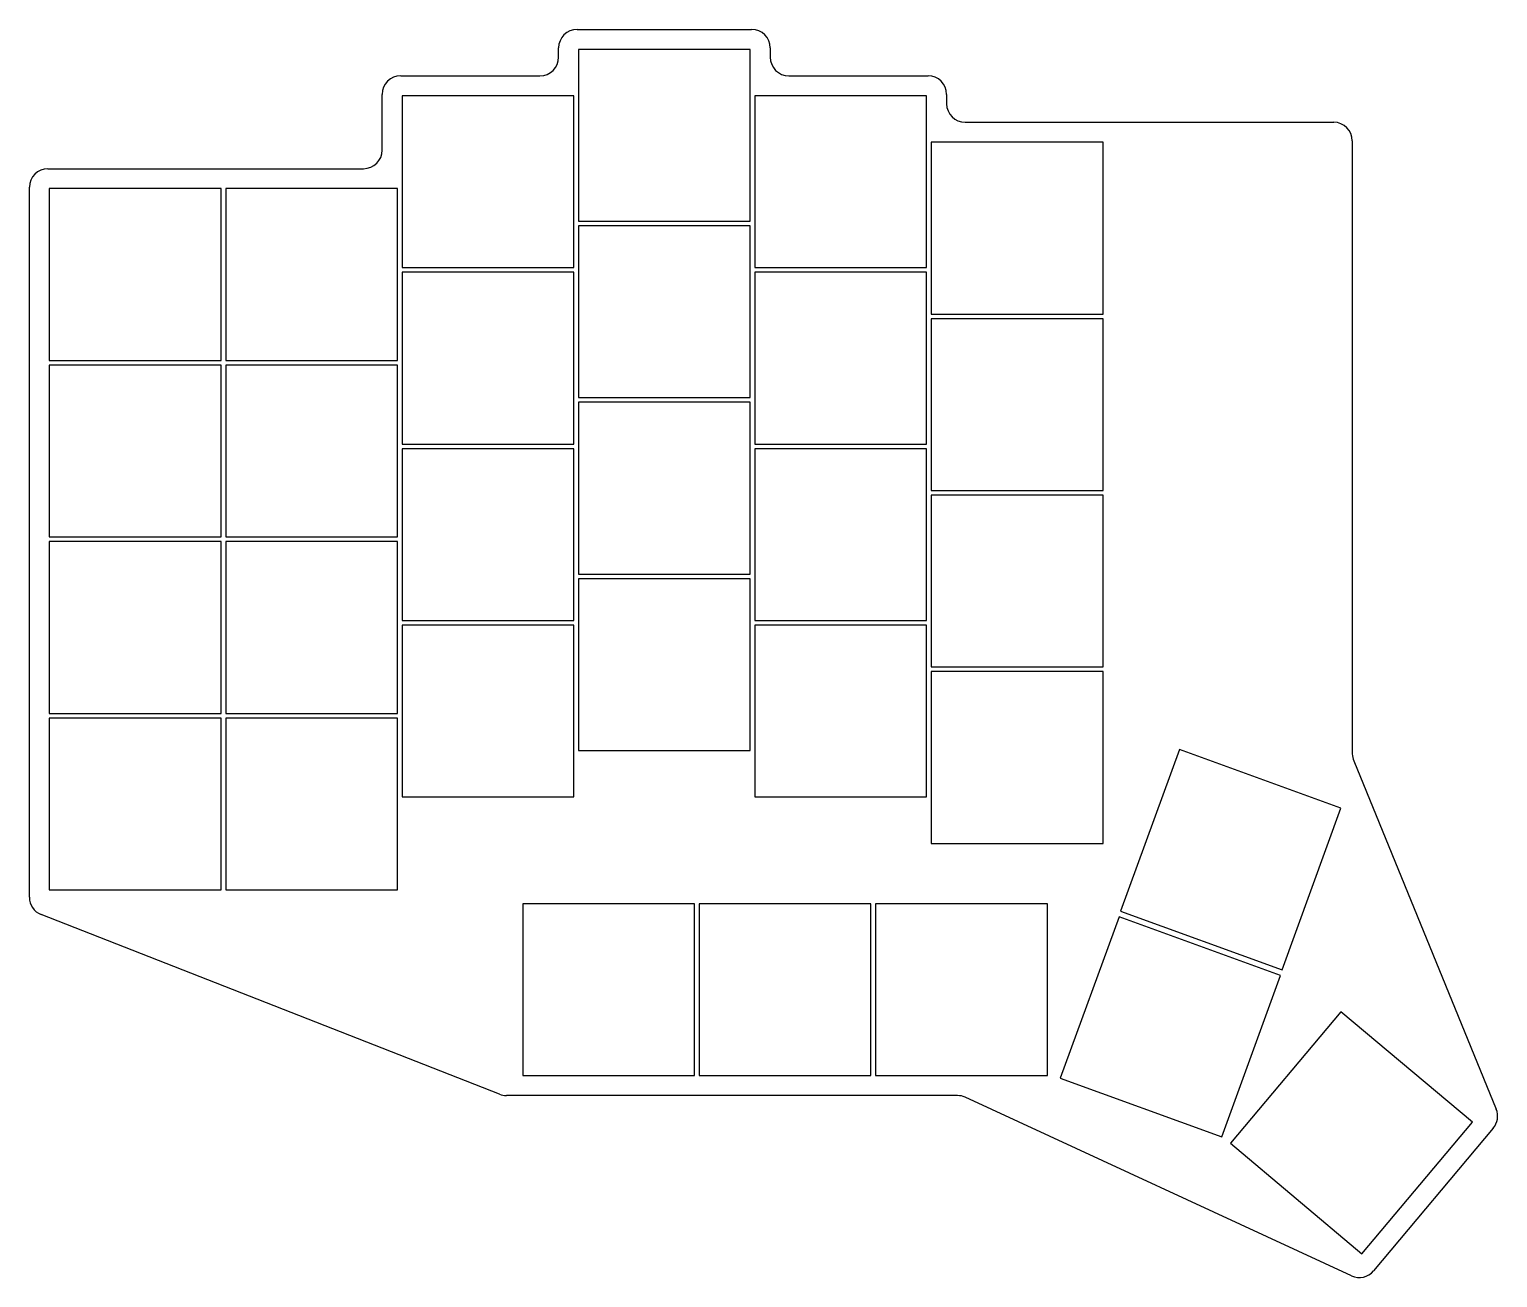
# Model space of a CAD drawing. Header units: millimetres. Extents: x 139 to 297, y -201 to -67.
import ezdxf

# ---------------------------------------------------------------- set-up
doc = ezdxf.new("R2010")
doc.units = ezdxf.units.MM

msp = doc.modelspace()

# ---------------------------------------------------------------- linework, layer by layer
for p, q in [((197.6, -66.6), (216.4, -66.6)), ((195.6, -69.6), (195.6, -68.6)), ((216.25, -68.75), (197.75, -68.75)), ((197.75, -68.75), (197.75, -87.25)), ((216.25, -87.25), (216.25, -68.75)), ((218.4, -68.6), (218.4, -69.6)), ((178.6, -71.6), (193.6, -71.6)), ((220.4, -71.6), (235.4, -71.6)), ((176.6, -79.6), (176.6, -73.6)), ((197.25, -73.75), (178.75, -73.75)), ((178.75, -73.75), (178.75, -92.25)), ((197.25, -92.25), (197.25, -73.75)), ((235.25, -73.75), (216.75, -73.75)), ((216.75, -73.75), (216.75, -92.25)), ((235.25, -92.25), (235.25, -73.75)), ((237.4, -73.6), (237.4, -74.6)), ((239.4, -76.6), (279.1, -76.6)), ((254.25, -78.75), (235.75, -78.75)), ((235.75, -78.75), (235.75, -97.25)), ((254.25, -97.25), (254.25, -78.75)), ((281.1, -78.6), (281.1, -144.61)), ((140.6, -81.6), (174.6, -81.6)), ((138.6, -160.04), (138.6, -83.6)), ((159.25, -83.75), (140.75, -83.75)), ((140.75, -83.75), (140.75, -102.25)), ((159.25, -102.25), (159.25, -83.75)), ((178.25, -83.75), (159.75, -83.75)), ((159.75, -83.75), (159.75, -102.25)), ((178.25, -102.25), (178.25, -83.75)), ((197.75, -87.25), (216.25, -87.25)), ((216.25, -87.75), (197.75, -87.75)), ((197.75, -87.75), (197.75, -106.25)), ((216.25, -106.25), (216.25, -87.75)), ((178.75, -92.25), (197.25, -92.25)), ((197.25, -92.75), (178.75, -92.75)), ((178.75, -92.75), (178.75, -111.25)), ((197.25, -111.25), (197.25, -92.75)), ((216.75, -92.25), (235.25, -92.25)), ((235.25, -92.75), (216.75, -92.75)), ((216.75, -92.75), (216.75, -111.25)), ((235.25, -111.25), (235.25, -92.75)), ((235.75, -97.25), (254.25, -97.25)), ((254.25, -97.75), (235.75, -97.75)), ((235.75, -97.75), (235.75, -116.25)), ((254.25, -116.25), (254.25, -97.75)), ((140.75, -102.25), (159.25, -102.25)), ((159.25, -102.75), (140.75, -102.75)), ((140.75, -102.75), (140.75, -121.25)), ((159.25, -121.25), (159.25, -102.75)), ((159.75, -102.25), (178.25, -102.25)), ((178.25, -102.75), (159.75, -102.75)), ((159.75, -102.75), (159.75, -121.25)), ((178.25, -121.25), (178.25, -102.75)), ((197.75, -106.25), (216.25, -106.25)), ((216.25, -106.75), (197.75, -106.75)), ((197.75, -106.75), (197.75, -125.25)), ((216.25, -125.25), (216.25, -106.75)), ((178.75, -111.25), (197.25, -111.25)), ((197.25, -111.75), (178.75, -111.75)), ((178.75, -111.75), (178.75, -130.25)), ((197.25, -130.25), (197.25, -111.75)), ((216.75, -111.25), (235.25, -111.25)), ((235.25, -111.75), (216.75, -111.75)), ((216.75, -111.75), (216.75, -130.25)), ((235.25, -130.25), (235.25, -111.75)), ((235.75, -116.25), (254.25, -116.25)), ((254.25, -116.75), (235.75, -116.75)), ((235.75, -116.75), (235.75, -135.25)), ((254.25, -135.25), (254.25, -116.75)), ((140.75, -121.25), (159.25, -121.25)), ((159.25, -121.75), (140.75, -121.75)), ((140.75, -121.75), (140.75, -140.25)), ((159.25, -140.25), (159.25, -121.75)), ((159.75, -121.25), (178.25, -121.25)), ((178.25, -121.75), (159.75, -121.75)), ((159.75, -121.75), (159.75, -140.25)), ((178.25, -140.25), (178.25, -121.75)), ((197.75, -125.25), (216.25, -125.25)), ((216.25, -125.75), (197.75, -125.75)), ((197.75, -125.75), (197.75, -144.25)), ((216.25, -144.25), (216.25, -125.75)), ((178.75, -130.25), (197.25, -130.25)), ((197.25, -130.75), (178.75, -130.75)), ((178.75, -130.75), (178.75, -149.25)), ((197.25, -149.25), (197.25, -130.75)), ((216.75, -130.25), (235.25, -130.25)), ((235.25, -130.75), (216.75, -130.75)), ((216.75, -130.75), (216.75, -149.25)), ((235.25, -149.25), (235.25, -130.75)), ((235.75, -135.25), (254.25, -135.25)), ((254.25, -135.75), (235.75, -135.75)), ((235.75, -135.75), (235.75, -154.25)), ((254.25, -154.25), (254.25, -135.75)), ((140.75, -140.25), (159.25, -140.25)), ((159.25, -140.75), (140.75, -140.75)), ((140.75, -140.75), (140.75, -159.25)), ((159.25, -159.25), (159.25, -140.75)), ((159.75, -140.25), (178.25, -140.25)), ((178.25, -140.75), (159.75, -140.75)), ((159.75, -140.75), (159.75, -159.25)), ((178.25, -159.25), (178.25, -140.75)), ((197.75, -144.25), (216.25, -144.25)), ((262.47, -144.14), (256.14, -161.53)), ((279.86, -150.47), (262.47, -144.14)), ((281.25, -145.36), (296.6, -182.88)), ((178.75, -149.25), (197.25, -149.25)), ((216.75, -149.25), (235.25, -149.25)), ((273.53, -167.86), (279.86, -150.47)), ((235.75, -154.25), (254.25, -154.25)), ((140.75, -159.25), (159.25, -159.25)), ((159.75, -159.25), (178.25, -159.25)), ((210.25, -160.75), (191.75, -160.75)), ((191.75, -160.75), (191.75, -179.25)), ((210.25, -179.25), (210.25, -160.75)), ((229.25, -160.75), (210.75, -160.75)), ((210.75, -160.75), (210.75, -179.25)), ((229.25, -179.25), (229.25, -160.75)), ((248.25, -160.75), (229.75, -160.75)), ((229.75, -160.75), (229.75, -179.25)), ((248.25, -179.25), (248.25, -160.75)), ((189.25, -181.26), (139.87, -161.9)), ((255.97, -162.14), (249.64, -179.53)), ((273.36, -168.47), (255.97, -162.14)), ((256.14, -161.53), (273.53, -167.86)), ((267.03, -185.86), (273.36, -168.47)), ((279.86, -172.37), (267.97, -186.54)), ((294.03, -184.26), (279.86, -172.37)), ((191.75, -179.25), (210.25, -179.25)), ((210.75, -179.25), (229.25, -179.25)), ((229.75, -179.25), (248.25, -179.25)), ((249.64, -179.53), (267.03, -185.86)), ((238.56, -181.4), (189.98, -181.4)), ((281.02, -200.82), (239.4, -181.58)), ((282.14, -198.43), (294.03, -184.26)), ((296.28, -184.92), (283.39, -200.29)), ((267.97, -186.54), (282.14, -198.43))]:
    msp.add_line(p, q)
for centre, start, end in [((197.6, -68.6), 90, 180), ((216.4, -68.6), 0, 90), ((193.6, -69.6), 270, 0), ((220.4, -69.6), 180, 270), ((178.6, -73.6), 90, 180), ((235.4, -73.6), 0, 90), ((239.4, -74.6), 180, 270), ((279.1, -78.6), 0, 90), ((174.6, -79.6), 270, 0), ((140.6, -83.6), 90, 180), ((283.1, -144.61), 180, 202.2594), ((140.6, -160.04), 180, 248.587), ((189.98, -179.4), 248.587, 270), ((238.56, -183.4), 65.1949, 90), ((294.75, -183.63), 320, 22.2594), ((281.86, -199), 245.1949, 320)]:
    msp.add_arc(centre, 2, start, end)

doc.saveas('drawing.dxf')
